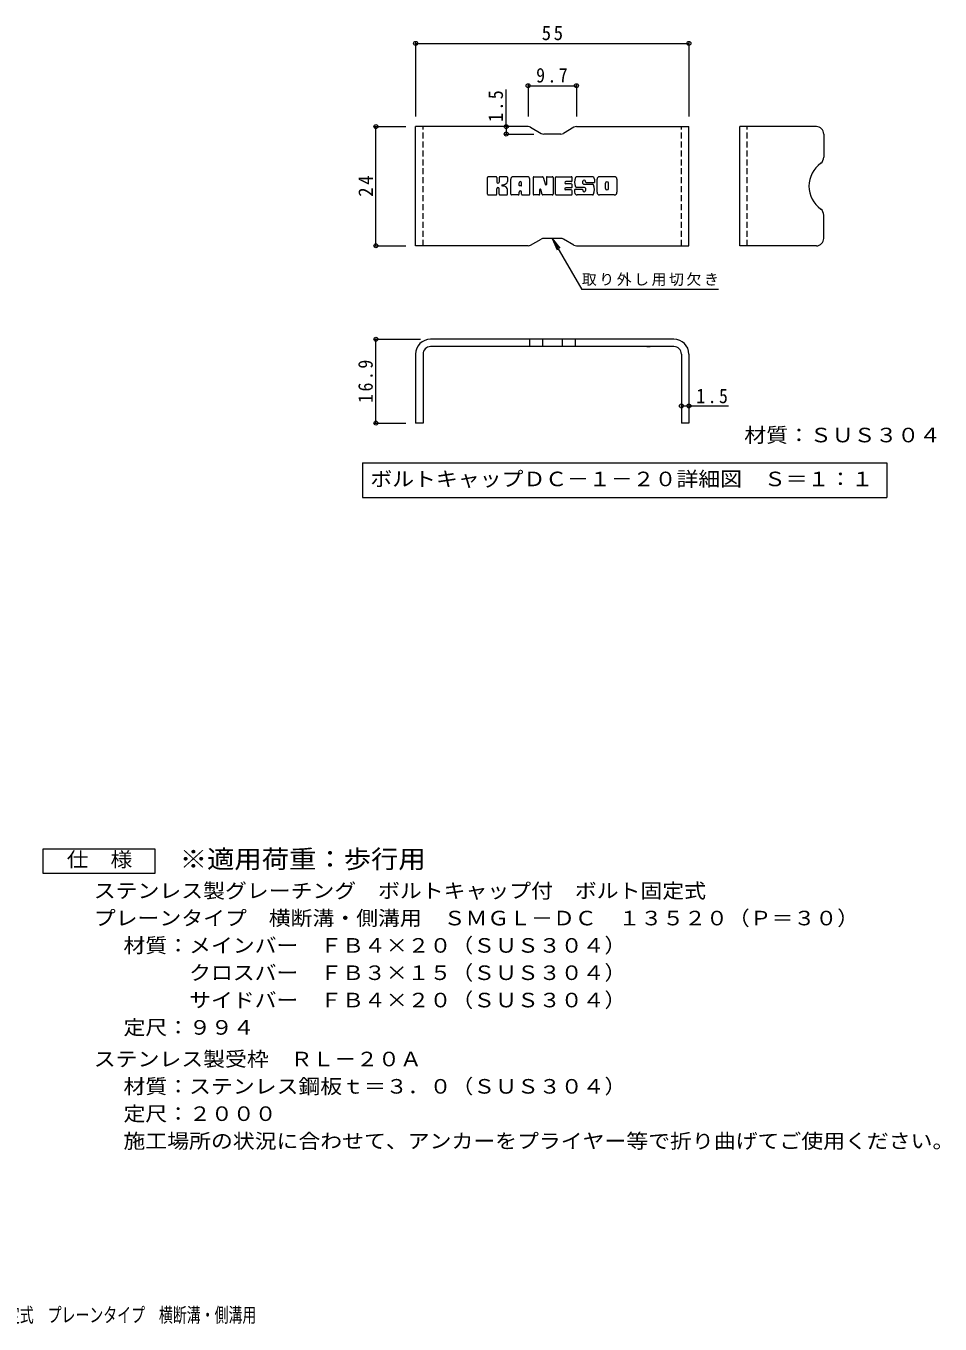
# Model space of a CAD drawing. Units: millimetres on the paper, enlarged 10 times, with parts at other scales. Extents: x -1681 to 1768, y -1375 to 1280.
# Drawn here: x -72 to 1768, y -1333 to 1280 of the extents above; entities that cross this region are included whole.
import ezdxf
from ezdxf.enums import TextEntityAlignment as Align

# ---------------------------------------------------------------- set-up
doc = ezdxf.new("R2010")
doc.units = ezdxf.units.MM
doc.header["$LTSCALE"] = 10
doc.header["$PDMODE"] = 32
doc.header["$PDSIZE"] = 8
doc.linetypes.add('DASHED1', pattern=[1.8, 1.2, -0.6])
for name, color, linetype, lineweight in [('D-5_文字', 7, 'Continuous', 9), ('E-3_99-SI-BOUEN', 6, 'Continuous', 9), ('E-4_99-SI-SIZEN', 7, 'Continuous', 9), ('E-5_99-SI-KIKAI', 7, 'Continuous', 9), ('E-F_4-FIRELINE', 7, 'Continuous', 9)]:
    doc.layers.add(name, color=color, linetype=linetype, lineweight=lineweight)
doc.layers.add('F-5_F-5ﾚｲﾔ', color=2, linetype='Continuous')
doc.styles.add('ＭＳ ゴシック', font='')
doc.styles.get('ＭＳ ゴシック').set_extended_font_data('MS Gothic')

msp = doc.modelspace()

# ---------------------------------------------------------------- linework, layer by layer
at = {"layer": 'D-5_文字'}
msp.add_lwpolyline([(-37.44, -426.15), (-37.44, -376.15), (187.56, -376.15), (187.56, -426.15)], close=True, dxfattribs=at)
at = {"layer": 'E-3_99-SI-BOUEN'}
for p, q in [((712.34, 837.39), (712.34, 1077.39)), ((938.78, 1077.38), (712.34, 1077.38)), ((943.78, 1076.04), (965.12, 1063.72)), ((1031.1, 1076.04), (1009.76, 1063.72)), ((1036.1, 1077.38), (1262.34, 1077.38)), ((1364.95, 837.39), (1364.95, 1077.39)), ((1518.95, 1077.39), (1364.95, 1077.39)), ((1004.76, 1062.38), (970.12, 1062.38)), ((1533.95, 1062.39), (1533.95, 1015.7)), ((1533.95, 852.39), (1533.95, 899.08)), ((938.78, 837.39), (712.34, 837.39)), ((943.78, 838.73), (965.12, 851.05)), ((1004.76, 852.39), (970.12, 852.39)), ((1031.1, 838.73), (1009.76, 851.05)), ((1518.95, 837.39), (1364.95, 837.39)), ((1232.34, 649.51), (742.34, 649.51)), ((1232.34, 634.51), (742.34, 634.51)), ((941.46, 649.51), (941.46, 634.51)), ((967.44, 649.51), (967.44, 634.51)), ((1007.23, 649.51), (1007.23, 634.51)), ((1033.21, 649.51), (1033.21, 634.51)), ((712.34, 619.51), (712.34, 480.51)), ((727.34, 619.51), (727.34, 480.51)), ((1247.34, 619.51), (1247.34, 480.51)), ((1262.34, 619.51), (1262.34, 480.51)), ((727.34, 480.51), (712.34, 480.51)), ((1262.34, 480.51), (1247.34, 480.51))]:
    msp.add_line(p, q, dxfattribs=at)
at = {"layer": 'E-3_99-SI-BOUEN', "linetype": 'DASHED1'}
for p, q in [((727.34, 837.39), (727.34, 1077.39)), ((1247.34, 837.39), (1247.34, 1077.39)), ((1379.95, 837.39), (1379.95, 1077.39))]:
    msp.add_line(p, q, dxfattribs=at)
at = {"layer": 'E-3_99-SI-BOUEN'}
msp.add_lwpolyline([(1036.1, 837.39), (1262.34, 837.39), (1262.34, 1077.39)], dxfattribs=at)
for centre, radius, start, end in [((938.78, 1067.38), 10, 60, 90), ((1036.1, 1067.38), 10, 90, 120), ((1518.95, 1062.39), 15, 0, 90), ((970.12, 1072.38), 10, 240, 270), ((1004.76, 1072.38), 10, 270, 300), ((1560.62, 957.39), 56.67, 125.54874, 234.45126), ((1518.95, 1015.7), 15, 305.54874, 0), ((1518.95, 899.08), 15, 0, 54.45126), ((938.78, 847.39), 10, 270, 300), ((970.12, 842.39), 10, 90, 120), ((1004.76, 842.39), 10, 60, 90), ((1036.1, 847.39), 10, 240, 270), ((1518.95, 852.39), 15, 270, 0), ((742.34, 619.51), 30, 90, 180), ((742.34, 619.51), 15, 90, 180), ((1232.34, 619.51), 30, 0, 90), ((1232.34, 619.51), 15, 0, 90)]:
    msp.add_arc(centre, radius, start, end, dxfattribs=at)
at = {"layer": 'E-4_99-SI-SIZEN'}
for p, q in [((712.34, 1247.93), (712.34, 1097.38)), ((712.34, 1244.93), (1262.34, 1244.93)), ((1262.34, 1247.93), (1262.34, 1097.38)), ((894.61, 1077.38), (894.61, 1151.85)), ((938.78, 1162.65), (938.78, 1097.38)), ((938.78, 1159.65), (1036.1, 1159.65)), ((1036.1, 1162.65), (1036.1, 1097.38)), ((629.43, 1077.38), (692.34, 1077.38)), ((632.43, 837.39), (632.43, 1077.38)), ((894.61, 1077.38), (894.61, 1062.38)), ((891.61, 1062.38), (950.12, 1062.38)), ((629.43, 837.39), (692.34, 837.39)), ((629.43, 649.51), (722.34, 649.51)), ((632.43, 480.51), (632.43, 649.51)), ((796.83, 634.51), (790.43, 634.51)), ((1177.85, 634.51), (1184.24, 634.51)), ((727.34, 579.26), (727.34, 577.41)), ((1247.34, 579.26), (1247.34, 577.41)), ((1247.34, 515.21), (1262.34, 515.21)), ((1262.34, 515.21), (1342.35, 515.21)), ((629.43, 480.51), (692.34, 480.51))]:
    msp.add_line(p, q, dxfattribs=at)
for p in [(712.34, 1244.93), (1262.34, 1244.93), (938.78, 1159.65), (1036.1, 1159.65), (632.43, 1077.38), (894.61, 1077.38), (894.61, 1062.38), (632.43, 837.39), (632.43, 649.51), (1247.34, 515.21), (1262.34, 515.21), (632.43, 480.51)]:
    msp.add_point(p, dxfattribs=at)
at = {"layer": 'E-5_99-SI-KIKAI'}
for p, q in [((987.44, 852.39), (997.01, 829.3)), ((987.44, 852.39), (1002.66, 832.56)), ((987.44, 852.39), (1046.91, 749.38)), ((1321.91, 749.38), (1046.91, 749.38))]:
    msp.add_line(p, q, dxfattribs=at)
for points in [[(605.61, 400.72), (605.61, 330.72), (1661.04, 330.72)], [(605.61, 400.72), (1661.04, 400.72), (1661.04, 330.72)]]:
    msp.add_lwpolyline(points, dxfattribs=at)
at = {"layer": 'E-F_4-FIRELINE'}
for p, q in [((857.22, 941.41), (857.22, 974.94)), ((874.05, 976.52), (858.79, 976.52)), ((875.62, 974.94), (875.62, 965.7)), ((880.64, 974.94), (880.64, 965.7)), ((895.69, 976.52), (882.21, 976.52)), ((897.26, 974.94), (897.26, 967.13)), ((903.91, 941.41), (903.91, 971.28)), ((937.06, 976.52), (909.15, 976.52)), ((942.3, 941.41), (942.3, 971.28)), ((949.04, 974.94), (949.04, 941.41)), ((950.61, 976.52), (967.65, 976.52)), ((969.14, 975.42), (973.93, 960.48)), ((975.54, 974.94), (975.54, 960.74)), ((977.11, 976.52), (987.31, 976.52)), ((988.89, 974.94), (988.89, 941.41)), ((993.97, 941.41), (993.97, 974.94)), ((995.54, 976.52), (1025.75, 976.52)), ((1027.33, 968.17), (1027.33, 974.94)), ((1067.17, 976.52), (1036.65, 976.52)), ((1048.95, 963.09), (1048.95, 967.22)), ((1054.13, 966.3), (1054.13, 967.22)), ((1072.41, 971.28), (1072.41, 964.73)), ((1077.49, 945.08), (1077.49, 971.28)), ((1112.21, 976.52), (1082.73, 976.52)), ((1117.45, 971.28), (1117.45, 945.08)), ((875.62, 941.41), (875.62, 952.26)), ((880.59, 941.41), (880.59, 952.26)), ((897.29, 941.41), (897.29, 950.71)), ((920.55, 958.57), (920.55, 963.98)), ((920.55, 941.41), (920.55, 945.6)), ((925.13, 958.04), (921.08, 958.04)), ((925.66, 958.57), (925.66, 963.98)), ((925.66, 941.41), (925.66, 945.6)), ((962.2, 941.41), (962.2, 950.5)), ((967.08, 940.96), (964.17, 950.79)), ((1025.75, 954.15), (1014.53, 954.15)), ((1025.63, 949.86), (1014.53, 949.86)), ((1025.75, 966.6), (1014.58, 966.6)), ((1025.75, 962.2), (1014.58, 962.2)), ((1027.2, 941.41), (1027.2, 948.29)), ((1027.33, 955.72), (1027.33, 960.63)), ((1032.37, 949.96), (1032.37, 945.08)), ((1033.94, 951.53), (1047.47, 951.53)), ((1052.47, 954.83), (1036.65, 954.83)), ((1049.04, 949.96), (1049.04, 948.85)), ((1050.53, 961.52), (1068.12, 961.52)), ((1054.04, 953.26), (1054.04, 948.85)), ((1055.7, 964.73), (1072.41, 964.73)), ((1094.26, 953.05), (1094.26, 963.3)), ((1100.68, 953.05), (1100.68, 963.3)), ((858.79, 939.84), (874.05, 939.84)), ((882.16, 939.84), (895.72, 939.84)), ((918.98, 939.84), (905.49, 939.84)), ((927.23, 939.84), (940.73, 939.84)), ((960.62, 939.84), (950.61, 939.84)), ((987.31, 939.84), (968.59, 939.84)), ((995.54, 939.84), (1025.63, 939.84)), ((1068.12, 939.84), (1037.6, 939.84)), ((1112.21, 939.84), (1082.73, 939.84))]:
    msp.add_line(p, q, dxfattribs=at)
for centre, radius, start, end in [((858.79, 974.94), 1.57, 90, 180), ((874.05, 974.94), 1.57, 0, 90), ((882.21, 974.94), 1.57, 90, 180), ((892.02, 967.13), 5.24, 299.42073, 0), ((895.69, 974.94), 1.57, 0, 90), ((909.15, 971.28), 5.24, 90, 180), ((937.06, 971.28), 5.24, 0, 90), ((950.61, 974.94), 1.57, 90, 180), ((967.65, 974.94), 1.57, 17.75635, 90), ((977.11, 974.94), 1.57, 90, 180), ((987.31, 974.94), 1.57, 0, 90), ((995.54, 974.94), 1.57, 90, 180), ((1025.75, 974.94), 1.57, 0, 90), ((1025.75, 968.17), 1.57, 270, 0), ((1056.12, 965.67), 23.76, 157.10112, 202.89888), ((1036.65, 973.9), 2.62, 90, 157.10112), ((1051.54, 967.22), 2.59, 0, 180), ((1067.17, 971.28), 5.24, 0, 90), ((1082.73, 971.28), 5.24, 90, 180), ((1112.21, 971.28), 5.24, 0, 90), ((858.79, 941.41), 1.57, 180, 270), ((874.05, 941.41), 1.57, 270, 0), ((878.1, 952.26), 2.49, 0, 180), ((878.13, 965.7), 2.51, 180, 0), ((882.16, 941.41), 1.57, 180, 270), ((886.47, 958.96), 0.878, 97.33171, 266.57183), ((883.47, 982.3), 22.65, 277.33171, 299.42073), ((885.44, 941.7), 16.41, 53.71985, 86.57183), ((892.05, 950.71), 5.24, 0, 53.71985), ((895.72, 941.41), 1.57, 270, 0), ((905.49, 941.41), 1.57, 180, 270), ((918.98, 941.41), 1.57, 270, 0), ((923.11, 963.98), 2.55, 0, 180), ((921.08, 958.57), 0.524, 180, 270), ((923.11, 945.6), 2.55, 0, 180), ((925.13, 958.57), 0.524, 270, 0), ((927.23, 941.41), 1.57, 180, 270), ((940.73, 941.41), 1.57, 270, 0), ((950.61, 941.41), 1.57, 180, 270), ((960.62, 941.41), 1.57, 270, 0), ((963.2, 950.5), 1.01, 16.48875, 180), ((968.59, 941.41), 1.57, 196.48875, 270), ((974.71, 960.74), 0.827, 197.75635, 0), ((987.31, 941.41), 1.57, 270, 0), ((995.54, 941.41), 1.57, 180, 270), ((1014.58, 964.4), 2.2, 90, 270), ((1014.53, 952.01), 2.14, 90, 270), ((1025.63, 948.29), 1.57, 0, 90), ((1025.63, 941.41), 1.57, 270, 0), ((1025.75, 960.63), 1.57, 0, 90), ((1025.75, 955.72), 1.57, 270, 0), ((1037.6, 945.08), 5.24, 180, 270), ((1033.94, 949.96), 1.57, 90, 180), ((1036.65, 957.45), 2.62, 202.89888, 270), ((1047.47, 949.96), 1.57, 0, 90), ((1050.53, 963.09), 1.57, 180, 270), ((1051.54, 948.85), 2.5, 180, 0), ((1052.47, 953.26), 1.57, 0, 90), ((1055.7, 966.3), 1.57, 180, 270), ((1068.12, 958.9), 2.62, 22.90802, 90), ((1068.12, 942.46), 2.62, 270, 337.09198), ((1048.67, 950.68), 23.74, 337.09198, 22.90802), ((1082.73, 945.08), 5.24, 180, 270), ((1097.47, 963.3), 3.21, 0, 180), ((1097.47, 953.05), 3.21, 180, 0), ((1112.21, 945.08), 5.24, 270, 0)]:
    msp.add_arc(centre, radius, start, end, dxfattribs=at)

# ---------------------------------------------------------------- texts
at = {"layer": 'D-5_文字', "color": 2, "style": 'ＭＳ ゴシック', "width": 1.1}
for s, p in [('仕\u3000様', (10.06, -421.15)), ('ステンレス製グレーチング\u3000ボルトキャップ付\u3000ボルト固定式', (64.65, -484.07)), ('プレーンタイプ\u3000横断溝・側溝用\u3000ＳＭＧＬ－ＤＣ\u3000１３５２０（Ｐ＝３０）', (64.65, -539.07)), ('材質：メインバー\u3000ＦＢ４×２０（ＳＵＳ３０４）', (124.36, -594.07)), ('\u3000\u3000\u3000クロスバー\u3000ＦＢ３×１５（ＳＵＳ３０４）', (124.36, -649.07)), ('\u3000\u3000\u3000サイドバー\u3000ＦＢ４×２０（ＳＵＳ３０４）', (124.36, -704.07)), ('定尺：９９４', (124.36, -759.07)), ('ステンレス製受枠\u3000ＲＬ－２０Ａ', (64.65, -822.72)), ('材質：ステンレス鋼板ｔ＝３．０（ＳＵＳ３０４）', (124.36, -877.72)), ('定尺：２０００', (124.36, -932.72)), ('施工場所の状況に合わせて、アンカーをプライヤー等で折り曲げてご使用ください。', (124.36, -987.72))]:
    msp.add_text(s, height=29.33, dxfattribs=at).set_placement(p, align=Align.BOTTOM_LEFT)
at = {"layer": 'D-5_文字', "color": 3, "style": 'ＭＳ ゴシック', "width": 1.1}
msp.add_text('※適用荷重：歩行用', height=36.66, dxfattribs=at).set_placement((237.56, -426.15), align=Align.BOTTOM_LEFT)
at = {"layer": 'E-4_99-SI-SIZEN', "color": 2, "char_height": 29.33, "attachment_point": 7, "style": 'ＭＳ ゴシック'}
for s, insert in [('\\T1.27;\\W0.95;55', (966.09, 1250.93)), ('\\T1.27;\\W0.9;9.7', (954.94, 1165.65)), ('\\T1.27;\\W0.9;1.5', (1277.35, 520.21))]:
    msp.add_mtext(s, dxfattribs=dict(at, insert=insert))
at = {"layer": 'E-4_99-SI-SIZEN', "color": 2, "char_height": 29.33, "attachment_point": 7, "rotation": 90, "style": 'ＭＳ ゴシック'}
for s, insert in [('\\T1.27;\\W0.9;1.5', (888.61, 1086.85)), ('\\T1.27;\\W0.95;24', (626.43, 936.14)), ('\\T1.28;\\W0.9;16.9', (626.43, 521.26))]:
    msp.add_mtext(s, dxfattribs=dict(at, insert=insert))
at = {"layer": 'E-5_99-SI-KIKAI', "color": 2, "style": 'ＭＳ ゴシック', "width": 1.1}
for s, p in [('材質：ＳＵＳ３０４', (1373.83, 433.11)), ('ボルトキャップＤＣ－１－２０詳細図\u3000Ｓ＝１：１', (621.23, 344.72))]:
    msp.add_text(s, height=29.33, dxfattribs=at).set_placement(p, align=Align.BOTTOM_LEFT)
at = {"layer": 'E-5_99-SI-KIKAI', "insert": (1046.91, 756.38), "char_height": 21.99, "attachment_point": 7, "style": 'ＭＳ ゴシック'}
msp.add_mtext('\\T1.17;取り外し用切欠き', dxfattribs=at)
at = {"layer": 'F-5_F-5ﾚｲﾔ', "style": 'ＭＳ ゴシック', "width": 0.7}
msp.add_text('ステンレス製グレーチング\u3000ボルトキャップ付\u3000ボルト固定式\u3000プレーンタイプ\u3000横断溝・側溝用', height=29.33, dxfattribs=at).set_placement((-840.45, -1337.85), align=Align.BOTTOM_LEFT)

doc.saveas('drawing.dxf')
